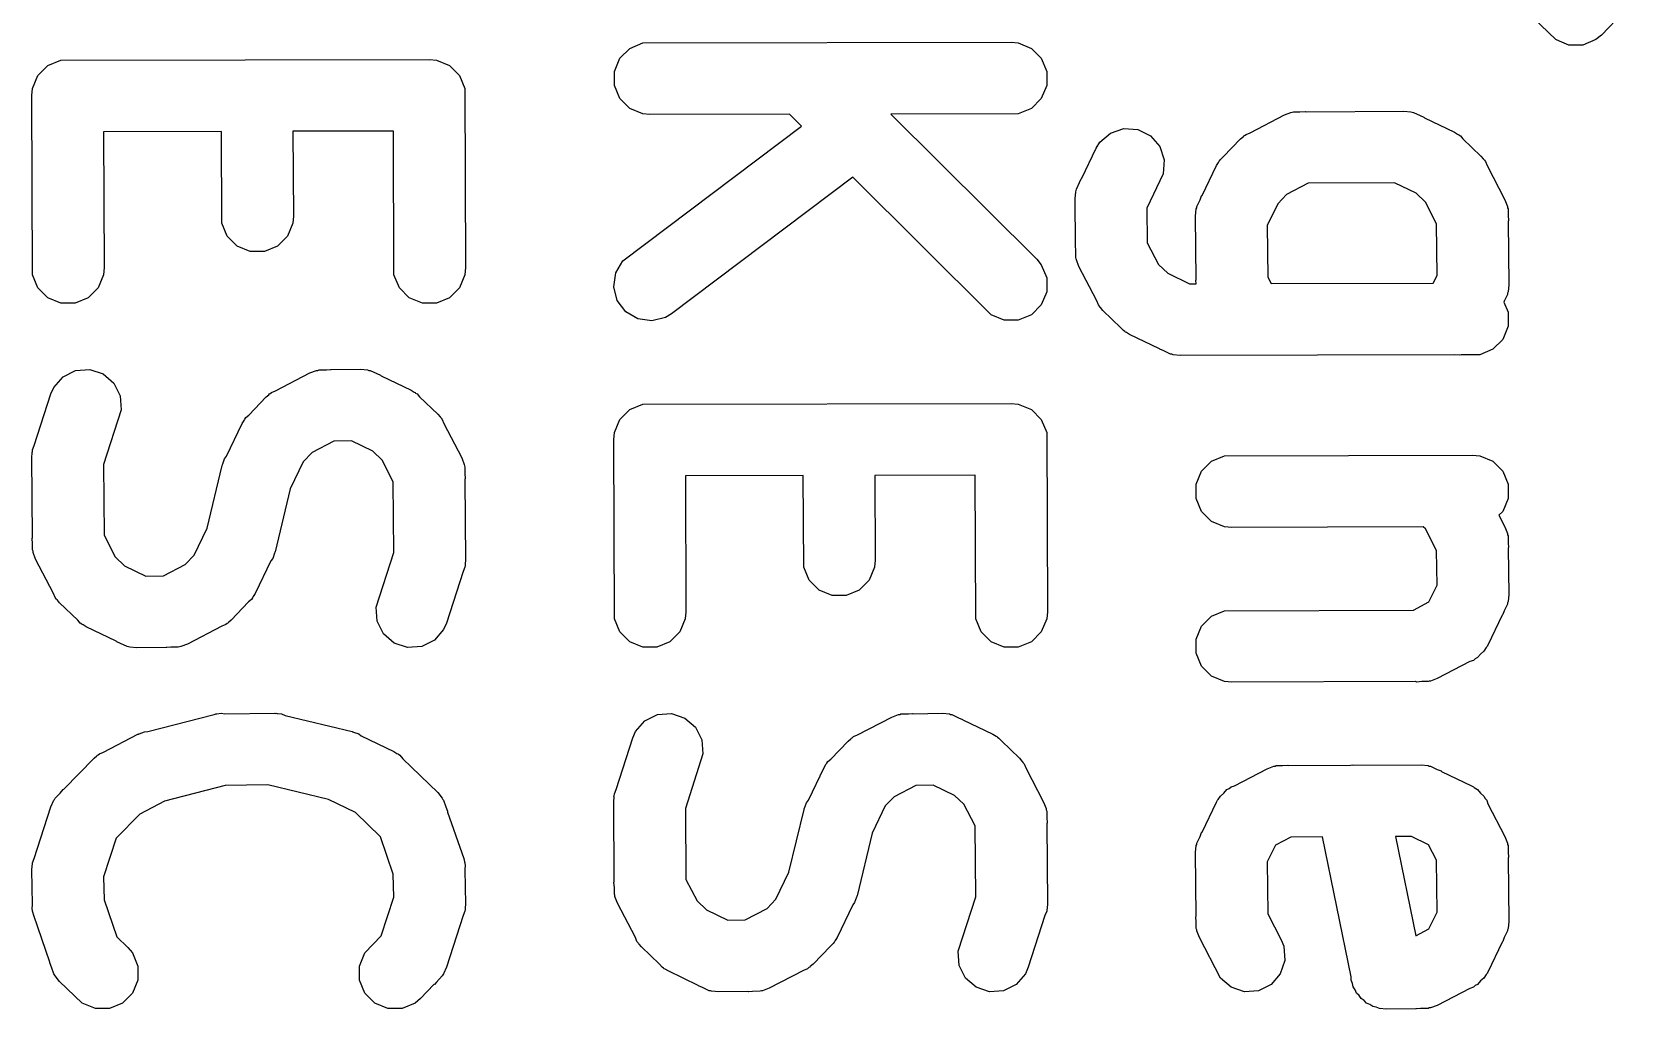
# Model space of a CAD drawing. Extents: x 37 to 347, y -147 to -34.
# Drawn here: x 342.233 to 346.636, y -131.901 to -129.196 of the extents above; entities that cross this region are included whole.
import ezdxf

# ---------------------------------------------------------------- set-up
doc = ezdxf.new("R2010")
doc.units = 0
doc.layers.add('BLACK', color=7, linetype='CONTINUOUS')

msp = doc.modelspace()

# ---------------------------------------------------------------- linework, layer by layer
at = {"layer": 'BLACK', "linetype": 'CONTINUOUS'}
for p, q in [((346.449491, -129.217106), (346.386719, -129.157051)), ((346.635815, -129.141898), (346.57576, -129.20467)), ((343.887167, -129.241288), (343.923215, -129.226356)), ((343.923215, -129.226356), (344.942724, -129.224435)), ((344.942724, -129.224435), (344.962233, -129.226356)), ((344.962233, -129.226356), (344.998281, -129.241288)), ((346.460049, -129.221479), (346.449491, -129.217106)), ((346.48554, -129.232038), (346.460049, -129.221479)), ((346.560606, -129.217106), (346.524558, -129.232038)), ((346.57576, -129.20467), (346.560606, -129.217106)), ((342.313271, -129.273975), (343.33278, -129.272054)), ((343.33278, -129.272054), (343.352289, -129.273975)), ((343.844645, -129.304926), (343.859577, -129.268878)), ((343.859577, -129.268878), (343.887167, -129.241288)), ((344.998281, -129.241288), (345.025871, -129.268878)), ((345.025871, -129.268878), (345.040803, -129.304926)), ((346.524558, -129.232038), (346.48554, -129.232038)), ((342.234701, -129.352545), (342.249633, -129.316497)), ((342.249633, -129.316497), (342.277223, -129.288907)), ((342.277223, -129.288907), (342.313271, -129.273975)), ((343.352289, -129.273975), (343.388337, -129.288907)), ((343.388337, -129.288907), (343.415927, -129.316497)), ((343.415927, -129.316497), (343.430859, -129.352545)), ((343.844645, -129.343944), (343.844645, -129.304926)), ((345.040803, -129.304926), (345.040803, -129.343944)), ((342.23278, -129.372054), (342.234701, -129.352545)), ((343.430859, -129.352545), (343.43278, -129.848244)), ((343.859577, -129.379992), (343.844645, -129.343944)), ((345.040803, -129.343944), (345.025871, -129.379992)), ((342.234701, -129.867753), (342.23278, -129.372054)), ((343.887167, -129.407582), (343.859577, -129.379992)), ((345.025871, -129.379992), (344.998281, -129.407582)), ((343.923215, -129.422514), (343.887167, -129.407582)), ((343.942724, -129.424435), (343.923215, -129.422514)), ((344.329278, -129.423706), (343.942724, -129.424435)), ((344.36229, -129.456565), (344.329278, -129.423706)), ((344.962233, -129.422514), (344.60959, -129.423178)), ((344.60959, -129.423178), (345.013435, -129.825152)), ((344.998281, -129.407582), (344.962233, -129.422514)), ((345.603389, -129.47481), (345.698423, -129.425468)), ((345.698423, -129.425468), (345.716732, -129.418462)), ((345.716732, -129.418462), (345.720315, -129.418207)), ((345.720315, -129.418207), (345.723636, -129.416832)), ((345.723636, -129.416832), (345.741225, -129.416721)), ((345.741225, -129.416721), (345.755652, -129.415696)), ((345.755652, -129.415696), (345.758403, -129.416613)), ((345.758403, -129.416613), (346.028859, -129.414911)), ((346.028859, -129.414911), (346.048368, -129.416832)), ((346.048368, -129.416832), (346.051688, -129.418207)), ((346.051688, -129.418207), (346.055272, -129.418462)), ((346.055272, -129.418462), (346.073666, -129.427311)), ((346.073666, -129.427311), (346.084416, -129.431764)), ((346.084416, -129.431764), (346.0858, -129.433148)), ((346.0858, -129.433148), (346.168818, -129.473087)), ((342.75713, -129.471254), (342.431321, -129.471868)), ((342.431321, -129.471868), (342.43278, -129.848244)), ((342.758511, -129.724896), (342.75713, -129.471254)), ((343.23316, -129.470357), (342.955313, -129.47088)), ((342.955313, -129.47088), (342.95659, -129.705387)), ((343.234701, -129.867753), (343.23316, -129.470357)), ((343.868269, -129.829105), (344.36229, -129.456565)), ((345.187954, -129.501219), (345.217431, -129.475654)), ((345.217431, -129.475654), (345.254447, -129.463316)), ((345.254447, -129.463316), (345.293367, -129.466081)), ((345.293367, -129.466081), (345.328265, -129.48353)), ((345.328265, -129.48353), (345.35383, -129.513007)), ((345.529268, -129.541915), (345.577196, -129.49182)), ((345.577196, -129.49182), (345.584862, -129.485527)), ((345.584862, -129.485527), (345.586595, -129.48353)), ((345.586595, -129.48353), (345.588503, -129.482538)), ((345.588503, -129.482538), (345.592349, -129.479383)), ((345.592349, -129.479383), (345.603389, -129.47481)), ((346.168818, -129.473087), (346.177214, -129.478372)), ((346.177214, -129.478372), (346.179654, -129.479383)), ((346.179654, -129.479383), (346.181258, -129.480917)), ((346.181258, -129.480917), (346.185408, -129.48353)), ((346.185408, -129.48353), (346.192325, -129.491506)), ((346.192325, -129.491506), (346.242426, -129.539438)), ((345.137572, -129.600826), (345.177511, -129.517809)), ((345.177511, -129.517809), (345.187954, -129.501219)), ((345.35383, -129.513007), (345.366169, -129.550023)), ((345.366169, -129.550023), (345.363403, -129.588943)), ((345.470906, -129.648444), (345.510846, -129.565427)), ((345.510846, -129.565427), (345.51613, -129.557031)), ((345.51613, -129.557031), (345.517141, -129.554592)), ((345.517141, -129.554592), (345.518675, -129.552987)), ((345.518675, -129.552987), (345.521289, -129.548836)), ((345.521289, -129.548836), (345.529268, -129.541915)), ((346.242426, -129.539438), (346.248718, -129.547104)), ((346.248718, -129.547104), (346.250716, -129.548837)), ((346.250716, -129.548837), (346.251707, -129.550745)), ((346.251707, -129.550745), (346.254863, -129.554591)), ((346.254863, -129.554591), (346.259435, -129.565631)), ((346.259435, -129.565631), (346.308778, -129.660665)), ((344.504133, -129.597751), (344.002724, -129.975863)), ((344.887166, -129.97901), (344.504133, -129.597751)), ((345.122886, -129.631355), (345.131735, -129.61296)), ((345.131735, -129.61296), (345.136188, -129.602211)), ((345.136188, -129.602211), (345.137572, -129.600826)), ((345.363403, -129.588943), (345.317948, -129.683426)), ((345.764265, -129.614778), (345.704565, -129.645775)), ((346.002686, -129.613277), (345.764265, -129.614778)), ((346.062693, -129.642145), (346.002686, -129.613277)), ((345.119335, -129.657768), (345.121256, -129.638259)), ((345.120851, -129.785924), (345.119335, -129.657768)), ((345.121256, -129.638259), (345.122631, -129.634938)), ((345.122631, -129.634938), (345.122886, -129.631355)), ((345.456219, -129.678973), (345.465069, -129.660576)), ((345.465069, -129.660576), (345.469521, -129.64983)), ((345.469521, -129.64983), (345.470906, -129.648444)), ((345.704565, -129.645775), (345.679902, -129.671553)), ((346.08847, -129.666807), (346.062693, -129.642145)), ((346.119529, -129.726626), (346.08847, -129.666807)), ((346.308778, -129.660665), (346.315784, -129.678974)), ((342.95659, -129.705387), (342.954669, -129.724896)), ((345.317948, -129.683426), (345.319082, -129.779272)), ((345.452668, -129.705387), (345.454589, -129.685878)), ((345.454273, -129.880895), (345.452668, -129.705387)), ((345.454589, -129.685878), (345.455964, -129.682558)), ((345.455964, -129.682558), (345.456219, -129.678973)), ((345.679902, -129.671553), (345.651162, -129.731292)), ((346.315784, -129.678974), (346.316038, -129.682557)), ((346.316038, -129.682557), (346.317414, -129.685878)), ((346.317414, -129.685878), (346.317582, -129.704278)), ((346.317582, -129.704278), (346.31855, -129.717894)), ((342.773443, -129.760944), (342.758511, -129.724896)), ((342.954669, -129.724896), (342.939737, -129.760944)), ((345.651162, -129.731292), (345.652473, -129.874624)), ((346.12084, -129.869956), (346.119529, -129.726626)), ((346.31855, -129.717894), (346.317729, -129.720355)), ((346.317729, -129.720355), (346.319335, -129.895863)), ((342.801033, -129.788534), (342.773443, -129.760944)), ((342.837081, -129.803466), (342.801033, -129.788534)), ((342.912147, -129.788534), (342.876099, -129.803466)), ((342.939737, -129.760944), (342.912147, -129.788534)), ((345.12012, -129.788118), (345.120851, -129.785924)), ((345.121028, -129.8009), (345.12012, -129.788118)), ((345.121256, -129.820134), (345.121028, -129.8009)), ((345.319082, -129.779272), (345.350201, -129.839207)), ((342.876099, -129.803466), (342.837081, -129.803466)), ((343.84839, -129.86268), (343.868269, -129.829105)), ((345.013435, -129.825152), (345.025871, -129.840305)), ((345.025871, -129.840305), (345.040802, -129.876354)), ((345.122631, -129.823454), (345.121256, -129.820134)), ((345.122886, -129.827038), (345.122631, -129.823454)), ((345.129892, -129.845346), (345.122886, -129.827038)), ((345.179232, -129.940375), (345.129892, -129.845346)), ((345.350201, -129.839207), (345.375974, -129.863865)), ((342.249633, -129.903801), (342.234701, -129.867753)), ((342.430859, -129.867753), (342.415927, -129.903801)), ((342.43278, -129.848244), (342.430859, -129.867753)), ((343.249633, -129.903801), (343.234701, -129.867753)), ((343.430859, -129.867753), (343.415927, -129.903801)), ((343.43278, -129.848244), (343.430859, -129.867753)), ((343.842872, -129.901306), (343.84839, -129.86268)), ((345.040802, -129.876354), (345.040802, -129.915372)), ((345.375974, -129.863865), (345.436358, -129.892915)), ((345.453453, -129.883357), (345.454273, -129.880895)), ((345.454129, -129.892874), (345.453453, -129.883357)), ((345.652473, -129.874624), (345.661699, -129.892393)), ((346.110547, -129.891353), (346.12084, -129.869956)), ((342.277223, -129.931391), (342.249633, -129.903801)), ((342.313271, -129.946323), (342.277223, -129.931391)), ((342.388337, -129.931391), (342.352289, -129.946323)), ((342.415927, -129.903801), (342.388337, -129.931391)), ((343.277223, -129.931391), (343.249633, -129.903801)), ((343.313271, -129.946323), (343.277223, -129.931391)), ((343.388337, -129.931391), (343.352289, -129.946323)), ((343.415927, -129.903801), (343.388337, -129.931391)), ((343.852555, -129.939103), (343.842872, -129.901306)), ((345.040802, -129.915372), (345.025871, -129.95142)), ((345.436358, -129.892915), (345.454129, -129.892874)), ((345.661699, -129.892393), (346.110547, -129.891353)), ((346.315784, -129.922276), (346.306934, -129.94067)), ((346.316038, -129.918692), (346.315784, -129.922276)), ((346.317414, -129.915372), (346.316038, -129.918692)), ((346.319335, -129.895863), (346.317414, -129.915372)), ((342.352289, -129.946323), (342.313271, -129.946323)), ((343.352289, -129.946323), (343.313271, -129.946323)), ((343.875966, -129.970318), (343.852555, -129.939103)), ((343.909541, -129.990197), (343.875966, -129.970318)), ((344.002724, -129.975863), (343.985964, -129.986032)), ((345.025871, -129.95142), (344.998281, -129.97901)), ((345.183807, -129.95142), (345.179232, -129.940375)), ((345.186963, -129.955266), (345.183807, -129.95142)), ((345.187954, -129.957174), (345.186963, -129.955266)), ((345.189948, -129.958903), (345.187954, -129.957174)), ((345.196243, -129.966574), (345.189948, -129.958903)), ((345.246345, -130.014507), (345.196243, -129.966574)), ((346.306934, -129.94067), (346.30577, -129.943482)), ((346.30577, -129.943482), (346.317414, -129.971592)), ((346.317414, -129.971592), (346.317414, -130.01061)), ((343.948167, -129.995715), (343.909541, -129.990197)), ((343.985964, -129.986032), (343.948167, -129.995715)), ((344.923215, -129.993941), (344.887166, -129.97901)), ((344.962233, -129.993941), (344.923215, -129.993941)), ((344.998281, -129.97901), (344.962233, -129.993941)), ((345.253261, -130.022482), (345.246345, -130.014507)), ((346.317414, -130.01061), (346.302482, -130.046658)), ((345.25741, -130.025093), (345.253261, -130.022482)), ((345.259015, -130.026629), (345.25741, -130.025093)), ((345.261455, -130.027639), (345.259015, -130.026629)), ((345.269852, -130.032925), (345.261455, -130.027639)), ((345.352869, -130.072863), (345.269852, -130.032925)), ((346.302482, -130.046658), (346.274892, -130.074248)), ((345.354254, -130.074248), (345.352869, -130.072863)), ((345.365003, -130.0787), (345.354254, -130.074248)), ((345.383398, -130.08755), (345.365003, -130.0787)), ((345.386981, -130.087804), (345.383398, -130.08755)), ((345.390302, -130.08918), (345.386981, -130.087804)), ((345.409811, -130.091101), (345.390302, -130.08918)), ((346.170467, -130.089338), (345.409811, -130.091101)), ((346.184223, -130.090316), (346.170467, -130.089338)), ((346.187272, -130.089299), (346.184223, -130.090316)), ((346.238844, -130.08918), (346.187272, -130.089299)), ((346.274892, -130.074248), (346.238844, -130.08918)), ((342.293524, -130.179673), (342.319089, -130.150197)), ((342.319089, -130.150197), (342.353988, -130.132748)), ((342.353988, -130.132748), (342.392908, -130.129982)), ((342.392908, -130.129982), (342.429924, -130.142321)), ((342.429924, -130.142321), (342.4594, -130.167886)), ((342.90731, -130.189096), (343.002344, -130.139754)), ((343.002344, -130.139754), (343.020653, -130.132748)), ((343.020653, -130.132748), (343.024236, -130.132493)), ((343.024236, -130.132493), (343.027557, -130.131118)), ((343.027557, -130.131118), (343.048528, -130.130766)), ((343.048528, -130.130766), (343.059573, -130.129982)), ((343.059573, -130.129982), (343.061286, -130.130553)), ((343.061286, -130.130553), (343.142304, -130.129197)), ((343.142304, -130.129197), (343.161813, -130.131118)), ((343.161813, -130.131118), (343.165133, -130.132493)), ((343.165133, -130.132493), (343.168717, -130.132748)), ((343.168717, -130.132748), (343.187111, -130.141597)), ((343.187111, -130.141597), (343.197861, -130.14605)), ((343.197861, -130.14605), (343.199245, -130.147434)), ((343.199245, -130.147434), (343.282263, -130.187373)), ((342.239625, -130.340657), (342.285532, -130.197573)), ((342.285532, -130.197573), (342.293524, -130.179673)), ((342.4594, -130.167886), (342.476849, -130.202785)), ((342.890516, -130.197816), (342.892424, -130.196824)), ((342.892424, -130.196824), (342.89627, -130.193669)), ((342.89627, -130.193669), (342.90731, -130.189096)), ((343.282263, -130.187373), (343.290659, -130.192658)), ((343.290659, -130.192658), (343.293099, -130.193669)), ((343.293099, -130.193669), (343.294703, -130.195203)), ((343.294703, -130.195203), (343.298853, -130.197816)), ((342.479615, -130.241705), (342.431158, -130.392734)), ((342.476849, -130.202785), (342.479615, -130.241705)), ((342.833185, -130.256206), (342.881117, -130.206106)), ((342.881117, -130.206106), (342.888783, -130.199813)), ((342.888783, -130.199813), (342.890516, -130.197816)), ((343.298853, -130.197816), (343.30577, -130.205792)), ((343.30577, -130.205792), (343.355871, -130.253724)), ((343.859577, -130.268878), (343.887167, -130.241288)), ((343.887167, -130.241288), (343.923215, -130.226356)), ((343.923215, -130.226356), (344.942724, -130.224435)), ((344.942724, -130.224435), (344.962233, -130.226356)), ((344.962233, -130.226356), (344.998281, -130.241288)), ((344.998281, -130.241288), (345.025871, -130.268878)), ((342.771337, -130.369985), (342.814766, -130.279714)), ((342.814766, -130.279714), (342.820051, -130.271317)), ((342.820051, -130.271317), (342.821062, -130.268878)), ((342.821062, -130.268878), (342.822596, -130.267273)), ((342.822596, -130.267273), (342.825209, -130.263124)), ((342.825209, -130.263124), (342.833185, -130.256206)), ((343.355871, -130.253724), (343.362163, -130.26139)), ((343.362163, -130.26139), (343.364161, -130.263123)), ((343.364161, -130.263123), (343.365152, -130.265031)), ((343.365152, -130.265031), (343.368308, -130.268877)), ((343.368308, -130.268877), (343.37288, -130.279917)), ((343.37288, -130.279917), (343.422223, -130.374951)), ((343.844645, -130.304926), (343.859577, -130.268878)), ((345.025871, -130.268878), (345.040803, -130.304926)), ((343.068625, -130.328836), (343.008486, -130.360061)), ((343.11709, -130.328024), (343.068625, -130.328836)), ((343.176138, -130.356431), (343.11709, -130.328024)), ((343.842724, -130.324435), (343.844645, -130.304926)), ((343.844645, -130.820134), (343.842724, -130.324435)), ((345.040803, -130.304926), (345.042724, -130.800625)), ((342.23278, -130.372054), (342.233752, -130.36218)), ((342.234442, -130.595009), (342.23278, -130.372054)), ((342.233565, -130.359546), (342.234209, -130.357537)), ((342.233752, -130.36218), (342.233565, -130.359546)), ((342.234209, -130.357537), (342.234701, -130.352545)), ((342.234701, -130.352545), (342.239625, -130.340657)), ((342.766171, -130.376959), (342.771337, -130.369985)), ((343.008486, -130.360061), (342.983824, -130.385838)), ((343.201915, -130.381093), (343.176138, -130.356431)), ((345.497111, -130.384145), (345.533159, -130.369213)), ((345.533159, -130.369213), (346.219335, -130.367292)), ((346.219335, -130.367292), (346.238844, -130.369213)), ((346.238844, -130.369213), (346.274892, -130.384145)), ((342.431158, -130.392734), (342.432622, -130.58898)), ((342.717827, -130.568962), (342.759576, -130.39542)), ((342.759576, -130.39542), (342.760089, -130.393982)), ((342.760089, -130.393982), (342.760141, -130.39326)), ((342.760141, -130.39326), (342.760943, -130.391591)), ((342.760943, -130.391591), (342.766171, -130.376959)), ((342.983824, -130.385838), (342.947733, -130.460859)), ((343.232937, -130.440841), (343.201915, -130.381093)), ((343.422223, -130.374951), (343.429229, -130.39326)), ((343.429229, -130.39326), (343.429483, -130.396843)), ((343.429483, -130.396843), (343.430859, -130.400164)), ((343.430859, -130.400164), (343.430992, -130.418074)), ((345.454589, -130.447783), (345.469521, -130.411735)), ((345.469521, -130.411735), (345.497111, -130.384145)), ((346.274892, -130.384145), (346.302482, -130.411735)), ((346.302482, -130.411735), (346.317414, -130.447783)), ((342.947733, -130.460859), (342.905985, -130.634403)), ((343.234401, -130.637088), (343.232937, -130.440841)), ((343.430992, -130.418074), (343.431995, -130.43218)), ((343.431995, -130.43218), (343.431117, -130.434812)), ((343.431117, -130.434812), (343.43278, -130.657768)), ((344.367074, -130.423635), (344.041265, -130.424249)), ((344.041265, -130.424249), (344.042724, -130.800625)), ((344.368455, -130.677277), (344.367074, -130.423635)), ((344.843104, -130.422738), (344.565257, -130.423261)), ((344.565257, -130.423261), (344.566534, -130.657768)), ((344.844645, -130.820134), (344.843104, -130.422738)), ((345.454589, -130.486801), (345.454589, -130.447783)), ((346.317414, -130.447783), (346.317414, -130.486801)), ((345.469521, -130.522849), (345.454589, -130.486801)), ((346.317414, -130.486801), (346.302482, -130.522849)), ((345.497111, -130.550439), (345.469521, -130.522849)), ((346.302482, -130.522849), (346.292074, -130.533256)), ((346.292074, -130.533256), (346.308778, -130.565427)), ((342.432622, -130.58898), (342.463644, -130.648729)), ((342.681735, -130.643985), (342.717827, -130.568962)), ((345.533159, -130.565371), (345.497111, -130.550439)), ((345.552668, -130.567292), (345.533159, -130.565371)), ((346.082449, -130.565808), (345.552668, -130.567292)), ((346.08847, -130.571569), (346.082449, -130.565808)), ((346.119587, -130.6315), (346.08847, -130.571569)), ((346.308778, -130.565427), (346.315784, -130.583736)), ((346.315784, -130.583736), (346.316038, -130.587319)), ((346.316038, -130.587319), (346.317414, -130.59064)), ((346.317414, -130.59064), (346.317641, -130.609873)), ((342.233565, -130.597643), (342.234442, -130.595009)), ((342.234567, -130.611748), (342.233565, -130.597643)), ((342.234701, -130.629658), (342.234567, -130.611748)), ((342.236076, -130.632977), (342.234701, -130.629658)), ((342.236331, -130.636563), (342.236076, -130.632977)), ((342.243338, -130.654871), (342.236331, -130.636563)), ((342.90542, -130.636562), (342.904618, -130.638228)), ((342.905471, -130.635841), (342.90542, -130.636562)), ((342.905985, -130.634403), (342.905471, -130.635841)), ((343.185946, -130.788118), (343.234401, -130.637088)), ((346.120721, -130.727347), (346.119587, -130.6315)), ((346.317641, -130.609873), (346.31855, -130.622656)), ((346.31855, -130.622656), (346.317818, -130.624849)), ((346.317818, -130.624849), (346.319335, -130.753006)), ((342.292678, -130.7499), (342.243338, -130.654871)), ((342.463644, -130.648729), (342.48942, -130.673389)), ((342.48942, -130.673389), (342.54847, -130.701797)), ((342.596934, -130.700985), (342.657077, -130.669758)), ((342.657077, -130.669758), (342.681735, -130.643985)), ((342.894223, -130.659836), (342.850795, -130.750108)), ((342.89939, -130.652863), (342.894223, -130.659836)), ((342.904618, -130.638228), (342.89939, -130.652863)), ((343.430859, -130.677277), (343.425935, -130.689163)), ((343.43135, -130.672284), (343.430859, -130.677277)), ((343.431995, -130.670276), (343.43135, -130.672284)), ((343.43278, -130.657768), (343.431807, -130.667641)), ((343.431807, -130.667641), (343.431995, -130.670276)), ((344.383387, -130.713325), (344.368455, -130.677277)), ((344.564613, -130.677277), (344.549681, -130.713325)), ((344.566534, -130.657768), (344.564613, -130.677277)), ((342.54847, -130.701797), (342.596934, -130.700985)), ((343.425935, -130.689163), (343.380029, -130.832248)), ((344.410977, -130.740915), (344.383387, -130.713325)), ((344.549681, -130.713325), (344.522091, -130.740915)), ((342.297253, -130.760944), (342.292678, -130.7499)), ((342.300409, -130.76479), (342.297253, -130.760944)), ((342.301401, -130.7667), (342.300409, -130.76479)), ((342.303397, -130.768431), (342.301401, -130.7667)), ((342.309689, -130.776098), (342.303397, -130.768431)), ((342.840352, -130.766699), (342.832377, -130.773614)), ((342.842963, -130.762549), (342.840352, -130.766699)), ((342.844499, -130.760945), (342.842963, -130.762549)), ((342.845509, -130.758504), (342.844499, -130.760945)), ((342.850795, -130.750108), (342.845509, -130.758504)), ((344.447025, -130.755847), (344.410977, -130.740915)), ((344.486043, -130.755847), (344.447025, -130.755847)), ((344.522091, -130.740915), (344.486043, -130.755847)), ((346.098463, -130.773614), (346.120721, -130.727347)), ((346.319335, -130.753006), (346.317414, -130.772515)), ((342.359791, -130.824031), (342.309689, -130.776098)), ((342.832377, -130.773614), (342.784444, -130.823717)), ((343.188712, -130.827038), (343.185946, -130.788118)), ((344.042724, -130.800625), (344.040803, -130.820134)), ((345.042724, -130.800625), (345.040803, -130.820134)), ((345.469521, -130.840306), (345.497111, -130.812716)), ((345.497111, -130.812716), (345.533159, -130.797784)), ((345.533159, -130.797784), (346.055469, -130.795937)), ((346.055469, -130.795937), (346.098463, -130.773614)), ((346.301097, -130.809947), (346.261159, -130.892965)), ((346.302482, -130.808563), (346.301097, -130.809947)), ((346.306934, -130.797813), (346.302482, -130.808563)), ((346.315784, -130.779419), (346.306934, -130.797813)), ((346.316038, -130.775835), (346.315784, -130.779419)), ((346.317414, -130.772515), (346.316038, -130.775835)), ((342.366707, -130.832006), (342.359791, -130.824031)), ((342.370856, -130.834617), (342.366707, -130.832006)), ((342.372461, -130.836153), (342.370856, -130.834617)), ((342.374901, -130.837163), (342.372461, -130.836153)), ((342.383298, -130.842449), (342.374901, -130.837163)), ((342.466315, -130.882387), (342.383298, -130.842449)), ((342.758245, -130.840727), (342.663216, -130.890068)), ((342.76929, -130.836153), (342.758245, -130.840727)), ((342.773136, -130.832996), (342.76929, -130.836153)), ((342.775044, -130.832006), (342.773136, -130.832996)), ((342.776773, -130.830011), (342.775044, -130.832006)), ((342.784444, -130.823717), (342.776773, -130.830011)), ((343.206162, -130.861937), (343.188712, -130.827038)), ((343.372038, -130.850148), (343.346473, -130.879624)), ((343.380029, -130.832248), (343.372038, -130.850148)), ((343.859577, -130.856182), (343.844645, -130.820134)), ((343.887167, -130.883772), (343.859577, -130.856182)), ((344.025871, -130.856182), (343.998281, -130.883772)), ((344.040803, -130.820134), (344.025871, -130.856182)), ((344.859577, -130.856182), (344.844645, -130.820134)), ((344.887167, -130.883772), (344.859577, -130.856182)), ((345.025871, -130.856182), (344.998281, -130.883772)), ((345.040803, -130.820134), (345.025871, -130.856182)), ((345.454589, -130.876354), (345.469521, -130.840306)), ((342.4677, -130.883772), (342.466315, -130.882387)), ((342.478449, -130.888224), (342.4677, -130.883772)), ((342.496844, -130.897074), (342.478449, -130.888224)), ((342.500427, -130.897328), (342.496844, -130.897074)), ((342.503748, -130.898704), (342.500427, -130.897328)), ((342.523257, -130.900625), (342.503748, -130.898704)), ((342.604274, -130.899268), (342.523257, -130.900625)), ((342.605988, -130.89984), (342.604274, -130.899268)), ((342.617032, -130.899055), (342.605988, -130.89984)), ((342.638004, -130.898704), (342.617032, -130.899055)), ((342.641324, -130.897328), (342.638004, -130.898704)), ((342.644908, -130.897074), (342.641324, -130.897328)), ((342.663216, -130.890068), (342.644908, -130.897074)), ((343.235638, -130.887502), (343.206162, -130.861937)), ((343.272654, -130.89984), (343.235638, -130.887502)), ((343.311574, -130.897074), (343.272654, -130.89984)), ((343.346473, -130.879624), (343.311574, -130.897074)), ((343.923215, -130.898704), (343.887167, -130.883772)), ((343.962233, -130.898704), (343.923215, -130.898704)), ((343.998281, -130.883772), (343.962233, -130.898704)), ((344.923215, -130.898704), (344.887167, -130.883772)), ((344.962233, -130.898704), (344.923215, -130.898704)), ((344.998281, -130.883772), (344.962233, -130.898704)), ((345.454589, -130.915372), (345.454589, -130.876354)), ((346.25693, -130.899682), (346.250716, -130.909556)), ((346.258592, -130.897767), (346.25693, -130.899682)), ((346.259104, -130.896228), (346.258592, -130.897767)), ((346.261159, -130.892965), (346.259104, -130.896228)), ((345.469521, -130.95142), (345.454589, -130.915372)), ((346.211793, -130.938268), (346.121199, -130.985306)), ((346.221239, -130.93512), (346.211793, -130.938268)), ((346.226283, -130.930745), (346.221239, -130.93512)), ((346.233027, -130.927244), (346.226283, -130.930745)), ((346.24124, -130.917773), (346.233027, -130.927244)), ((346.250716, -130.909556), (346.24124, -130.917773)), ((345.497111, -130.97901), (345.469521, -130.95142)), ((345.533159, -130.993942), (345.497111, -130.97901)), ((346.121199, -130.985306), (346.102891, -130.992312)), ((345.552668, -130.995863), (345.533159, -130.993942)), ((346.060934, -130.994065), (345.552668, -130.995863)), ((346.063971, -130.995078), (346.060934, -130.994065)), ((346.079116, -130.994001), (346.063971, -130.995078)), ((346.095987, -130.993942), (346.079116, -130.994001)), ((346.099307, -130.992566), (346.095987, -130.993942)), ((346.102891, -130.992312), (346.099307, -130.992566)), ((342.554018, -131.132068), (342.737098, -131.084564)), ((342.737098, -131.084564), (342.740479, -131.084063)), ((342.740479, -131.084063), (342.741843, -131.083499)), ((342.741843, -131.083499), (342.744512, -131.083467)), ((342.744512, -131.083467), (342.756491, -131.081696)), ((342.756491, -131.081696), (342.766635, -131.083205)), ((342.766635, -131.083205), (342.904209, -131.081578)), ((342.904209, -131.081578), (342.907611, -131.081913)), ((342.907611, -131.081913), (342.90907, -131.081696)), ((342.90907, -131.081696), (342.911608, -131.082306)), ((342.911608, -131.082306), (342.923718, -131.083499)), ((342.923718, -131.083499), (342.933627, -131.087603)), ((342.933627, -131.087603), (343.118938, -131.132183)), ((343.903468, -131.132054), (343.929033, -131.102578)), ((343.929033, -131.102578), (343.963932, -131.085129)), ((343.963932, -131.085129), (344.002852, -131.082363)), ((344.002852, -131.082363), (344.039868, -131.094702)), ((344.039868, -131.094702), (344.069344, -131.120267)), ((344.069344, -131.120267), (344.086793, -131.155166)), ((344.517254, -131.141477), (344.612288, -131.092135)), ((344.612288, -131.092135), (344.630597, -131.085129)), ((344.630597, -131.085129), (344.63418, -131.084874)), ((344.63418, -131.084874), (344.637501, -131.083499)), ((344.637501, -131.083499), (344.658472, -131.083147)), ((344.658472, -131.083147), (344.669517, -131.082363)), ((344.669517, -131.082363), (344.67123, -131.082934)), ((344.67123, -131.082934), (344.752248, -131.081578)), ((344.752248, -131.081578), (344.771757, -131.083499)), ((344.771757, -131.083499), (344.775077, -131.084874)), ((344.775077, -131.084874), (344.778661, -131.085129)), ((344.778661, -131.085129), (344.797055, -131.093978)), ((344.797055, -131.093978), (344.807805, -131.098431)), ((344.807805, -131.098431), (344.809189, -131.099815)), ((344.809189, -131.099815), (344.892207, -131.139754)), ((342.43112, -131.189096), (342.526154, -131.139754)), ((342.526154, -131.139754), (342.527582, -131.139207)), ((342.527582, -131.139207), (342.528162, -131.138778)), ((342.528162, -131.138778), (342.529847, -131.13834)), ((342.529847, -131.13834), (342.544463, -131.132748)), ((342.544463, -131.132748), (342.554018, -131.132068)), ((343.118938, -131.132183), (343.120375, -131.132696)), ((343.120375, -131.132696), (343.121098, -131.132748)), ((343.121098, -131.132748), (343.122766, -131.13355)), ((343.122766, -131.13355), (343.137399, -131.138778)), ((343.137399, -131.138778), (343.144372, -131.143944)), ((343.144372, -131.143944), (343.234644, -131.187373)), ((343.849569, -131.293038), (343.895476, -131.149954)), ((343.895476, -131.149954), (343.903468, -131.132054)), ((344.086793, -131.155166), (344.089559, -131.194086)), ((344.443129, -131.208587), (344.491061, -131.158487)), ((344.491061, -131.158487), (344.498727, -131.152194)), ((344.498727, -131.152194), (344.50046, -131.150197)), ((344.50046, -131.150197), (344.502368, -131.149205)), ((344.502368, -131.149205), (344.506214, -131.14605)), ((344.506214, -131.14605), (344.517254, -131.141477)), ((344.892207, -131.139754), (344.900603, -131.145039)), ((344.900603, -131.145039), (344.903043, -131.14605)), ((344.903043, -131.14605), (344.904647, -131.147584)), ((344.904647, -131.147584), (344.908797, -131.150197)), ((344.908797, -131.150197), (344.915714, -131.158173)), ((344.915714, -131.158173), (344.965815, -131.206105)), ((342.321099, -131.292049), (342.404927, -131.206105)), ((342.404927, -131.206105), (342.412593, -131.199813)), ((342.412593, -131.199813), (342.414326, -131.197816)), ((342.414326, -131.197816), (342.416236, -131.196824)), ((342.416236, -131.196824), (342.420081, -131.193669)), ((342.420081, -131.193669), (342.43112, -131.189096)), ((343.234644, -131.187373), (343.24304, -131.192658)), ((343.24304, -131.192658), (343.24548, -131.193669)), ((343.24548, -131.193669), (343.246997, -131.195149)), ((343.246997, -131.195149), (343.251234, -131.197816)), ((343.251234, -131.197816), (343.259482, -131.207326)), ((343.259482, -131.207326), (343.355872, -131.301343)), ((344.089559, -131.194086), (344.041102, -131.345115)), ((344.435153, -131.215505), (344.443129, -131.208587)), ((344.965815, -131.206105), (344.972107, -131.213771)), ((344.381281, -131.322366), (344.42471, -131.232095)), ((344.42471, -131.232095), (344.429995, -131.223698)), ((344.429995, -131.223698), (344.431006, -131.221259)), ((344.431006, -131.221259), (344.43254, -131.219654)), ((344.43254, -131.219654), (344.435153, -131.215505)), ((344.972107, -131.213771), (344.974105, -131.215504)), ((344.974105, -131.215504), (344.975096, -131.217412)), ((344.975096, -131.217412), (344.978252, -131.221258)), ((344.978252, -131.221258), (344.982824, -131.232298)), ((344.982824, -131.232298), (345.032167, -131.327332)), ((345.560209, -131.282029), (345.650804, -131.234992)), ((345.650804, -131.234992), (345.669113, -131.227986)), ((345.669113, -131.227986), (345.672696, -131.227731)), ((345.672696, -131.227731), (345.676017, -131.226356)), ((345.676017, -131.226356), (345.693208, -131.226273)), ((345.693208, -131.226273), (345.708033, -131.22522)), ((345.708033, -131.22522), (345.710938, -131.226188)), ((345.710938, -131.226188), (345.881213, -131.225371)), ((345.881213, -131.225371), (345.885897, -131.224435)), ((345.885897, -131.224435), (345.890408, -131.225327)), ((345.890408, -131.225327), (346.076478, -131.224435)), ((346.076478, -131.224435), (346.095987, -131.226356)), ((346.095987, -131.226356), (346.099307, -131.227731)), ((346.099307, -131.227731), (346.102891, -131.227986)), ((346.102891, -131.227986), (346.121285, -131.236835)), ((346.121285, -131.236835), (346.132035, -131.241288)), ((346.132035, -131.241288), (346.133419, -131.242672)), ((346.133419, -131.242672), (346.216437, -131.282611)), ((342.310823, -131.302583), (342.319089, -131.293054)), ((342.319089, -131.293054), (342.321099, -131.292049)), ((342.767418, -131.281506), (342.599851, -131.324985)), ((342.886225, -131.2801), (342.767418, -131.281506)), ((343.053498, -131.32034), (342.886225, -131.2801)), ((343.844645, -131.304926), (343.849569, -131.293038)), ((344.678569, -131.281217), (344.61843, -131.312442)), ((344.727034, -131.280405), (344.678569, -131.281217)), ((344.786082, -131.308812), (344.727034, -131.280405)), ((345.530761, -131.302526), (345.538976, -131.293054)), ((345.538976, -131.293054), (345.545721, -131.289551)), ((345.545721, -131.289551), (345.550766, -131.285177)), ((345.550766, -131.285177), (345.560209, -131.282029)), ((346.216437, -131.282611), (346.2197, -131.284664)), ((346.2197, -131.284664), (346.221239, -131.285178)), ((346.221239, -131.285178), (346.223155, -131.28684)), ((346.223155, -131.28684), (346.233027, -131.293054)), ((346.233027, -131.293054), (346.24124, -131.302524)), ((342.239625, -131.483514), (342.285532, -131.34043)), ((342.285532, -131.34043), (342.293524, -131.32253)), ((342.293524, -131.32253), (342.295878, -131.319815)), ((342.295878, -131.319815), (342.297253, -131.316497)), ((342.297253, -131.316497), (342.310823, -131.302583)), ((342.599851, -131.324985), (342.531247, -131.360605)), ((343.128168, -131.356262), (343.053498, -131.32034)), ((343.355872, -131.301343), (343.368308, -131.316497)), ((343.368308, -131.316497), (343.369682, -131.319815)), ((343.369682, -131.319815), (343.372038, -131.322531)), ((343.372038, -131.322531), (343.37827, -131.340548)), ((343.37827, -131.340548), (343.38324, -131.352545)), ((343.842724, -131.324435), (343.843696, -131.314561)), ((343.844386, -131.54739), (343.842724, -131.324435)), ((343.843509, -131.311927), (343.844153, -131.309918)), ((343.843696, -131.314561), (343.843509, -131.311927)), ((343.844153, -131.309918), (343.844645, -131.304926)), ((344.370887, -131.343972), (344.376115, -131.32934)), ((344.376115, -131.32934), (344.381281, -131.322366)), ((344.593768, -131.338219), (344.557677, -131.41324)), ((344.61843, -131.312442), (344.593768, -131.338219)), ((344.811859, -131.333474), (344.786082, -131.308812)), ((344.842881, -131.393222), (344.811859, -131.333474)), ((345.032167, -131.327332), (345.039173, -131.345641)), ((345.470906, -131.410349), (345.510846, -131.327332)), ((345.510846, -131.327332), (345.512898, -131.32407)), ((345.512898, -131.32407), (345.513412, -131.322531)), ((345.513412, -131.322531), (345.515074, -131.320613)), ((345.515074, -131.320613), (345.521289, -131.310741)), ((345.521289, -131.310741), (345.530761, -131.302526)), ((346.24124, -131.302524), (346.250716, -131.310742)), ((346.250716, -131.310742), (346.254219, -131.317488)), ((346.254219, -131.317488), (346.258592, -131.322531)), ((346.258592, -131.322531), (346.261738, -131.331972)), ((346.261738, -131.331972), (346.308778, -131.42257)), ((342.531247, -131.360605), (342.465759, -131.427746)), ((343.197174, -131.423569), (343.128168, -131.356262)), ((343.38324, -131.352545), (343.38324, -131.354913)), ((343.38324, -131.354913), (343.427648, -131.483288)), ((344.041102, -131.345115), (344.042566, -131.541361)), ((344.327771, -131.521343), (344.36952, -131.347801)), ((344.36952, -131.347801), (344.370033, -131.346363)), ((344.370033, -131.346363), (344.370085, -131.345641)), ((344.370085, -131.345641), (344.370887, -131.343972)), ((345.039173, -131.345641), (345.039427, -131.349224)), ((345.039427, -131.349224), (345.040803, -131.352545)), ((345.040803, -131.352545), (345.040936, -131.370455)), ((345.040936, -131.370455), (345.041939, -131.384561)), ((345.041939, -131.384561), (345.041061, -131.387193)), ((342.465759, -131.427746), (342.431513, -131.534486)), ((343.232983, -131.527087), (343.197174, -131.423569)), ((344.557677, -131.41324), (344.515929, -131.586784)), ((344.844345, -131.589469), (344.842881, -131.393222)), ((345.041061, -131.387193), (345.042724, -131.610149)), ((345.456219, -131.440878), (345.465069, -131.422481)), ((345.465069, -131.422481), (345.469521, -131.411735)), ((345.469521, -131.411735), (345.470906, -131.410349)), ((345.716585, -131.424333), (345.67354, -131.446683)), ((345.804233, -131.423913), (345.716585, -131.424333)), ((345.883161, -131.810891), (345.804233, -131.423913)), ((346.050165, -131.422733), (346.006266, -131.422944)), ((346.006266, -131.422944), (346.062204, -131.697202)), ((346.097087, -131.445307), (346.050165, -131.422733)), ((346.308778, -131.42257), (346.315784, -131.440879)), ((345.452668, -131.467292), (345.454589, -131.447783)), ((345.454273, -131.6428), (345.452668, -131.467292)), ((345.454589, -131.447783), (345.455964, -131.444463)), ((345.455964, -131.444463), (345.456219, -131.440878)), ((345.67354, -131.446683), (345.651162, -131.493197)), ((346.119529, -131.488531), (346.097087, -131.445307)), ((346.315784, -131.440879), (346.316038, -131.444462)), ((346.316038, -131.444462), (346.317414, -131.447783)), ((346.317414, -131.447783), (346.317582, -131.466183)), ((346.317582, -131.466183), (346.31855, -131.479799)), ((342.23278, -131.514911), (342.233752, -131.505037)), ((342.234389, -131.611054), (342.23278, -131.514911)), ((342.233565, -131.502403), (342.234209, -131.500394)), ((342.233752, -131.505037), (342.233565, -131.502403)), ((342.234209, -131.500394), (342.234701, -131.495402)), ((342.234701, -131.495402), (342.239625, -131.483514)), ((343.427648, -131.483288), (343.429847, -131.49296)), ((343.429847, -131.49296), (343.430859, -131.495402)), ((343.430859, -131.495402), (343.430895, -131.497567)), ((343.430895, -131.497567), (343.431995, -131.502403)), ((343.431995, -131.502403), (343.43117, -131.514005)), ((343.43117, -131.514005), (343.43278, -131.610149)), ((345.651162, -131.493197), (345.652473, -131.636529)), ((346.12084, -131.631861), (346.119529, -131.488531)), ((346.31855, -131.479799), (346.317729, -131.48226)), ((346.317729, -131.48226), (346.319335, -131.657768)), ((342.431513, -131.534486), (342.432576, -131.597973)), ((343.234046, -131.590574), (343.232983, -131.527087)), ((343.843509, -131.550024), (343.844386, -131.54739)), ((343.844511, -131.564129), (343.843509, -131.550024)), ((344.042566, -131.541361), (344.073588, -131.60111)), ((344.291679, -131.596366), (344.327771, -131.521343)), ((342.432576, -131.597973), (342.468073, -131.700585)), ((343.199659, -131.697755), (343.234046, -131.590574)), ((343.844645, -131.582039), (343.844511, -131.564129)), ((343.84602, -131.585358), (343.844645, -131.582039)), ((343.846275, -131.588944), (343.84602, -131.585358)), ((343.853282, -131.607252), (343.846275, -131.588944)), ((344.073588, -131.60111), (344.099364, -131.62577)), ((344.267021, -131.622139), (344.291679, -131.596366)), ((344.509334, -131.605244), (344.504167, -131.612217)), ((344.514562, -131.590609), (344.509334, -131.605244)), ((344.515364, -131.588943), (344.514562, -131.590609)), ((344.515415, -131.588222), (344.515364, -131.588943)), ((344.515929, -131.586784), (344.515415, -131.588222)), ((344.79589, -131.740499), (344.844345, -131.589469)), ((342.233565, -131.622657), (342.234389, -131.611054)), ((342.234664, -131.627492), (342.233565, -131.622657)), ((342.234701, -131.629658), (342.234664, -131.627492)), ((342.235712, -131.632099), (342.234701, -131.629658)), ((342.237912, -131.641772), (342.235712, -131.632099)), ((342.282321, -131.770145), (342.237912, -131.641772)), ((343.425935, -131.641544), (343.380029, -131.784629)), ((343.430859, -131.629658), (343.425935, -131.641544)), ((343.43135, -131.624665), (343.430859, -131.629658)), ((343.431995, -131.622657), (343.43135, -131.624665)), ((343.43278, -131.610149), (343.431807, -131.620022)), ((343.431807, -131.620022), (343.431995, -131.622657)), ((343.902622, -131.702281), (343.853282, -131.607252)), ((344.099364, -131.62577), (344.158414, -131.654178)), ((344.206878, -131.653366), (344.267021, -131.622139)), ((344.504167, -131.612217), (344.460739, -131.702489)), ((345.035879, -131.641544), (344.989973, -131.784629)), ((345.040803, -131.629658), (345.035879, -131.641544)), ((345.041294, -131.624665), (345.040803, -131.629658)), ((345.041939, -131.622657), (345.041294, -131.624665)), ((345.042724, -131.610149), (345.041751, -131.620022)), ((345.041751, -131.620022), (345.041939, -131.622657)), ((345.453453, -131.645262), (345.454273, -131.6428)), ((345.45442, -131.658878), (345.453453, -131.645262)), ((345.652473, -131.636529), (345.68973, -131.708284)), ((346.098463, -131.678376), (346.12084, -131.631861)), ((344.158414, -131.654178), (344.206878, -131.653366)), ((345.454589, -131.677277), (345.45442, -131.658878)), ((345.455964, -131.680596), (345.454589, -131.677277)), ((345.456219, -131.684182), (345.455964, -131.680596)), ((345.463226, -131.70249), (345.456219, -131.684182)), ((346.062204, -131.697202), (346.098463, -131.678376)), ((346.315784, -131.684181), (346.306934, -131.702575)), ((346.316038, -131.680597), (346.315784, -131.684181)), ((346.317414, -131.677277), (346.316038, -131.680597)), ((346.319335, -131.657768), (346.317414, -131.677277)), ((342.468073, -131.700585), (342.498729, -131.729914)), ((342.498729, -131.729914), (342.511166, -131.745067)), ((343.154395, -131.745068), (343.199659, -131.697755)), ((343.907197, -131.713325), (343.902622, -131.702281)), ((343.910353, -131.717171), (343.907197, -131.713325)), ((343.911345, -131.719081), (343.910353, -131.717171)), ((343.913341, -131.720812), (343.911345, -131.719081)), ((343.919633, -131.728479), (343.913341, -131.720812)), ((343.969735, -131.776412), (343.919633, -131.728479)), ((344.442321, -131.725995), (344.394388, -131.776098)), ((344.450296, -131.71908), (344.442321, -131.725995)), ((344.452907, -131.71493), (344.450296, -131.71908)), ((344.454443, -131.713326), (344.452907, -131.71493)), ((344.455453, -131.710885), (344.454443, -131.713326)), ((344.460739, -131.702489), (344.455453, -131.710885)), ((345.521289, -131.814319), (345.463226, -131.70249)), ((345.68973, -131.708284), (345.696737, -131.726593)), ((345.696737, -131.726593), (345.699503, -131.765513)), ((346.301097, -131.714709), (346.261159, -131.797727)), ((346.302482, -131.713325), (346.301097, -131.714709)), ((346.306934, -131.702575), (346.302482, -131.713325)), ((342.282321, -131.772515), (342.282321, -131.770145)), ((342.287293, -131.784518), (342.282321, -131.772515)), ((342.511166, -131.745067), (342.526097, -131.781116)), ((342.526097, -131.781116), (342.526097, -131.820134)), ((343.139463, -131.781116), (343.154395, -131.745068)), ((343.139463, -131.820134), (343.139463, -131.781116)), ((343.976651, -131.784387), (343.969735, -131.776412)), ((344.386717, -131.782392), (344.384988, -131.784387)), ((344.394388, -131.776098), (344.386717, -131.782392)), ((344.798656, -131.779419), (344.79589, -131.740499)), ((344.816106, -131.814318), (344.798656, -131.779419)), ((345.699503, -131.765513), (345.687165, -131.802529)), ((342.293524, -131.80253), (342.287293, -131.784518)), ((342.295878, -131.805244), (342.293524, -131.80253)), ((342.297253, -131.808563), (342.295878, -131.805244)), ((342.309689, -131.823717), (342.297253, -131.808563)), ((342.372461, -131.883772), (342.309689, -131.823717)), ((342.526097, -131.820134), (342.511166, -131.856182)), ((343.154395, -131.856182), (343.139463, -131.820134)), ((343.35221, -131.825389), (343.346473, -131.832005)), ((343.368308, -131.808564), (343.35221, -131.825389)), ((343.369682, -131.805244), (343.368308, -131.808564)), ((343.372038, -131.802529), (343.369682, -131.805244)), ((343.380029, -131.784629), (343.372038, -131.802529)), ((343.9808, -131.786998), (343.976651, -131.784387)), ((343.982405, -131.788534), (343.9808, -131.786998)), ((343.984845, -131.789544), (343.982405, -131.788534)), ((343.993242, -131.79483), (343.984845, -131.789544)), ((344.076259, -131.834768), (343.993242, -131.79483)), ((344.368189, -131.793108), (344.27316, -131.842449)), ((344.379234, -131.788534), (344.368189, -131.793108)), ((344.38308, -131.785377), (344.379234, -131.788534)), ((344.384988, -131.784387), (344.38308, -131.785377)), ((344.845582, -131.839883), (344.816106, -131.814318)), ((344.981982, -131.802529), (344.956417, -131.832005)), ((344.989973, -131.784629), (344.981982, -131.802529)), ((345.550766, -131.839883), (345.521289, -131.814319)), ((345.687165, -131.802529), (345.6616, -131.832006)), ((345.883161, -131.820134), (345.883161, -131.810891)), ((345.886874, -131.829099), (345.883161, -131.820134)), ((346.24124, -131.822535), (346.233027, -131.832006)), ((346.250716, -131.814318), (346.24124, -131.822535)), ((346.25693, -131.804444), (346.250716, -131.814318)), ((346.258592, -131.802529), (346.25693, -131.804444)), ((346.259104, -131.80099), (346.258592, -131.802529)), ((346.261159, -131.797727), (346.259104, -131.80099)), ((342.511166, -131.856182), (342.483576, -131.883772)), ((343.181985, -131.883772), (343.154395, -131.856182)), ((343.345339, -131.832571), (343.308253, -131.871336)), ((343.346473, -131.832005), (343.345339, -131.832571)), ((344.077644, -131.836153), (344.076259, -131.834768)), ((344.088393, -131.840605), (344.077644, -131.836153)), ((344.106788, -131.849455), (344.088393, -131.840605)), ((344.110371, -131.849709), (344.106788, -131.849455)), ((344.113692, -131.851085), (344.110371, -131.849709)), ((344.133201, -131.853006), (344.113692, -131.851085)), ((344.214218, -131.851649), (344.133201, -131.853006)), ((344.215932, -131.852221), (344.214218, -131.851649)), ((344.226976, -131.851436), (344.215932, -131.852221)), ((344.247948, -131.851085), (344.226976, -131.851436)), ((344.251268, -131.849709), (344.247948, -131.851085)), ((344.254852, -131.849455), (344.251268, -131.849709)), ((344.27316, -131.842449), (344.254852, -131.849455)), ((344.882598, -131.852221), (344.845582, -131.839883)), ((344.921518, -131.849455), (344.882598, -131.852221)), ((344.956417, -131.832005), (344.921518, -131.849455)), ((345.587782, -131.852221), (345.550766, -131.839883)), ((345.626702, -131.849455), (345.587782, -131.852221)), ((345.6616, -131.832006), (345.626702, -131.849455)), ((345.888892, -131.83899), (345.886874, -131.829099)), ((345.894343, -131.84713), (345.888892, -131.83899)), ((345.898093, -131.856182), (345.894343, -131.84713)), ((345.905094, -131.863183), (345.898093, -131.856182)), ((345.910603, -131.871409), (345.905094, -131.863183)), ((346.211793, -131.84303), (346.121199, -131.890068)), ((346.221239, -131.839882), (346.211793, -131.84303)), ((346.226283, -131.835507), (346.221239, -131.839882)), ((346.233027, -131.832006), (346.226283, -131.835507)), ((342.40851, -131.898703), (342.372461, -131.883772)), ((342.447528, -131.898703), (342.40851, -131.898703)), ((342.483576, -131.883772), (342.447528, -131.898703)), ((343.218033, -131.898704), (343.181985, -131.883772)), ((343.257051, -131.898704), (343.218033, -131.898704)), ((343.293099, -131.883772), (343.257051, -131.898704)), ((343.308253, -131.871336), (343.293099, -131.883772)), ((345.918754, -131.876843), (345.910603, -131.871409)), ((345.925683, -131.883772), (345.918754, -131.876843)), ((345.93483, -131.887561), (345.925683, -131.883772)), ((345.943068, -131.893053), (345.93483, -131.887561)), ((345.952678, -131.894954), (345.943068, -131.893053)), ((345.961731, -131.898704), (345.952678, -131.894954)), ((345.98124, -131.900625), (345.961731, -131.898704)), ((345.981336, -131.900623), (345.98124, -131.900625)), ((345.981345, -131.900625), (345.981336, -131.900623)), ((345.981354, -131.900623), (345.981345, -131.900625)), ((346.062257, -131.899268), (345.981354, -131.900623)), ((346.063971, -131.89984), (346.062257, -131.899268)), ((346.075015, -131.899055), (346.063971, -131.89984)), ((346.095987, -131.898704), (346.075015, -131.899055)), ((346.099307, -131.897328), (346.095987, -131.898704)), ((346.102891, -131.897074), (346.099307, -131.897328)), ((346.121199, -131.890068), (346.102891, -131.897074))]:
    msp.add_line(p, q, dxfattribs=at)

doc.saveas('drawing.dxf')
